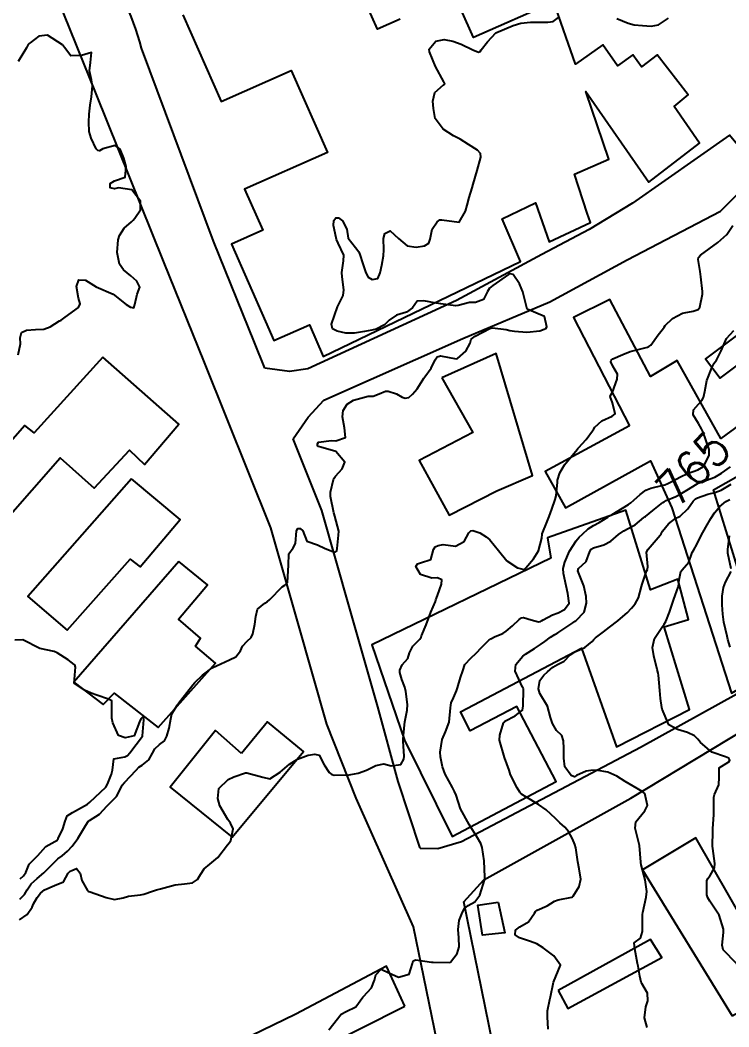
# Model space of a CAD drawing. Header units: metres. Extents: x 307586 to 320046, y 7427249 to 7434250.
# Drawn here: x 318846.3 to 318928.5, y 7429961.9 to 7430078.7 of the extents above; entities that cross this region are included whole.
import ezdxf
from ezdxf.enums import TextEntityAlignment as Align

# ---------------------------------------------------------------- set-up
doc = ezdxf.new("R2010")
doc.units = ezdxf.units.M
doc.header["$MEASUREMENT"] = 0
for name, color, linetype in [('Cotas', 45, 'Continuous'), ('Curvas de Nivel 1m', 11, 'Continuous'), ('Curvas de Nivel 5m', 15, 'Continuous'), ('Edificações', 30, 'Continuous'), ('Vias Primárias', 230, 'Continuous'), ('Vias Secundárias', 230, 'Continuous')]:
    doc.layers.add(name, color=color, linetype=linetype)
doc.styles.add('Style-STANDARD', font='STANDARD.shx')

msp = doc.modelspace()

# ---------------------------------------------------------------- linework, layer by layer
at = {"layer": 'Curvas de Nivel 1m', "flags": 128}
for points, elevation in [([(318846.26, 7429976.75), (318846.8, 7429977.3), (318847.11, 7429977.83), (318847.58, 7429978.52), (318848.29, 7429979.13), (318849.05, 7429979.81), (318850.31, 7429981.08), (318850.69, 7429981.4), (318851.19, 7429981.78), (318851.78, 7429982.31), (318852.33, 7429982.9), (318852.99, 7429983.76), (318853.94, 7429985.33), (318854.21, 7429985.74), (318854.36, 7429985.86), (318855.52, 7429986.58), (318856.39, 7429987.55), (318856.46, 7429987.65), (318856.55, 7429987.72), (318857.48, 7429988.63), (318858.02, 7429989.7), (318858.15, 7429989.97), (318858.42, 7429990.28), (318859.75, 7429991.68), (318860.08, 7429992.03), (318860.44, 7429992.29), (318861.22, 7429992.89), (318861.65, 7429993.66), (318861.93, 7429994.19), (318862.47, 7429994.66), (318863.03, 7429995.09), (318863.31, 7429995.64), (318863.57, 7429996.56), (318863.77, 7429997.64), (318863.91, 7429998.24), (318864.53, 7429999.29), (318864.79, 7429999.63), (318865.64, 7430000.71), (318866.33, 7430001.6), (318866.57, 7430001.87), (318867.45, 7430002.71), (318868.58, 7430003.58), (318870.59, 7430004.48), (318871.31, 7430004.83), (318871.86, 7430005.54), (318872.08, 7430006.07), (318872.62, 7430006.64), (318873.07, 7430007.08), (318873.27, 7430007.52), (318873.52, 7430008.64), (318873.62, 7430009.52), (318873.82, 7430010.37), (318874.68, 7430011.07), (318874.95, 7430011.23), (318875.24, 7430011.5), (318876.7, 7430012.95), (318877.01, 7430013.16), (318877.31, 7430013.47), (318877.39, 7430014.8), (318877.4, 7430015.47), (318877.45, 7430016.77), (318877.95, 7430017.47), (318878.24, 7430017.98), (318878.34, 7430019.46), (318878.51, 7430019.73), (318878.78, 7430019.73), (318879.09, 7430019.46), (318879.55, 7430018.24), (318880.76, 7430017.83), (318881.66, 7430017.42), (318882.75, 7430016.96), (318883.03, 7430017.13), (318883.07, 7430017.41), (318883.22, 7430018.96), (318883.25, 7430019.41), (318882.8, 7430021.17), (318882.72, 7430021.41), (318882.69, 7430021.53), (318882.29, 7430023.42), (318882.29, 7430023.95), (318882.65, 7430025.41), (318882.7, 7430025.56), (318882.85, 7430025.8), (318883.62, 7430026.65), (318883.93, 7430027.4), (318882.89, 7430028.64), (318881.17, 7430029.15), (318880.89, 7430029.23), (318880.78, 7430029.32), (318880.77, 7430029.43), (318880.79, 7430029.54), (318880.9, 7430029.75), (318882.4, 7430029.92), (318882.9, 7430029.89), (318884.01, 7430030.29), (318883.89, 7430031.4), (318883.68, 7430032.66), (318883.74, 7430033.4), (318884.2, 7430034.15), (318884.95, 7430034.59), (318886.66, 7430035.07), (318886.96, 7430035.08), (318887.24, 7430035.07), (318887.91, 7430035.35), (318888.65, 7430035.66), (318888.97, 7430035.66), (318889.92, 7430035.33), (318890.6, 7430034.96), (318890.96, 7430034.84), (318891.36, 7430034.91), (318891.81, 7430035.3), (318892.34, 7430035.93), (318892.99, 7430036.96), (318893.11, 7430037.17), (318893.21, 7430037.29), (318893.97, 7430038.31), (318894.41, 7430039.28), (318894.65, 7430039.64), (318895.02, 7430039.75), (318896.87, 7430039.39), (318897.02, 7430039.43), (318897.98, 7430040.28), (318898.48, 7430041.23), (318898.61, 7430041.66), (318899.05, 7430042.03), (318900.76, 7430042.9), (318901.06, 7430042.98), (318902.67, 7430042.78), (318903.06, 7430042.7), (318903.63, 7430042.59), (318905.06, 7430042.49), (318906.56, 7430042.63), (318907.06, 7430042.82), (318907.25, 7430042.93), (318907.37, 7430043.12), (318907.08, 7430044.3), (318905.09, 7430045.15), (318904.58, 7430047.16), (318904.18, 7430048.1), (318903.47, 7430049.17), (318903.13, 7430049.27), (318902.91, 7430049.17), (318901.12, 7430047.91), (318900.72, 7430047.6), (318900.5, 7430047.21), (318900.03, 7430046.28), (318899.09, 7430045.94), (318898.39, 7430045.93), (318897.09, 7430045.58), (318896.79, 7430045.54), (318895.09, 7430045.76), (318894.53, 7430045.84), (318893.1, 7430046.11), (318892.33, 7430046.07), (318891.78, 7430045.31), (318891.08, 7430044.79), (318889.95, 7430044.45), (318889.07, 7430043.89), (318888.81, 7430043.6), (318888.53, 7430043.35), (318887.57, 7430042.84), (318887.06, 7430042.71), (318886.23, 7430042.55), (318885.05, 7430042.37), (318884.07, 7430042.38), (318883.05, 7430042.6), (318882.53, 7430042.89), (318882.4, 7430043.42), (318883.08, 7430045.41), (318883.77, 7430046.74), (318883.82, 7430047.4), (318883.63, 7430048.9), (318883.61, 7430049.41), (318883.8, 7430050.75), (318883.84, 7430051.4), (318883.18, 7430052.81), (318882.99, 7430053.22), (318882.95, 7430053.41), (318882.65, 7430054.87), (318882.69, 7430055.42), (318882.9, 7430055.73), (318883.21, 7430055.76), (318883.69, 7430055.41), (318884.18, 7430054.42), (318884.32, 7430053.4), (318885.17, 7430052.31), (318885.57, 7430051.79), (318885.73, 7430051.38), (318886.01, 7430050.52), (318886.4, 7430049.37), (318886.64, 7430048.88), (318887.13, 7430048.58), (318887.77, 7430048.71), (318888.05, 7430049.35), (318888.23, 7430050.27), (318888.44, 7430051.35), (318888.48, 7430052.04), (318888.44, 7430053.35), (318888.59, 7430053.94), (318889.19, 7430054.25), (318890.18, 7430053.33), (318891.17, 7430052.51), (318892.23, 7430052.36), (318893.18, 7430052.51), (318893.67, 7430052.8), (318893.83, 7430053.28), (318894.06, 7430054.42), (318894.65, 7430055.28), (318894.98, 7430055.5), (318895.21, 7430055.52), (318897.2, 7430055.24), (318897.95, 7430056.5), (318898.14, 7430057.23), (318898.36, 7430058.11), (318898.71, 7430059.23), (318898.83, 7430059.65), (318899.28, 7430061.22), (318899.73, 7430062.79), (318899.68, 7430063.22), (318899.31, 7430063.6), (318898.28, 7430064.26), (318897.32, 7430064.87), (318897.08, 7430065), (318896.56, 7430065.25), (318895.33, 7430066.04), (318894.41, 7430067.28), (318894.22, 7430068.43), (318894.16, 7430069.28), (318894.39, 7430070.28), (318895.4, 7430071.17), (318895.47, 7430071.2), (318895.56, 7430071.27), (318895.52, 7430071.38), (318895.41, 7430071.53), (318894.47, 7430073.28), (318893.75, 7430074.98), (318893.71, 7430075.29), (318894.5, 7430076.23), (318895.46, 7430076.42), (318896.48, 7430076.23), (318897.45, 7430075.89), (318898.78, 7430075.23), (318899.44, 7430074.95), (318899.64, 7430075.02), (318899.77, 7430075.22), (318900.49, 7430076.17), (318901.47, 7430077.2), (318903.48, 7430078.04), (318904.35, 7430078.3), (318905.49, 7430078.42), (318906.81, 7430078.45), (318907.49, 7430078.43), (318908.1, 7430078.51), (318908.89, 7430079.11)], 762), ([(318915.49, 7430078.86), (318916.78, 7430078.31), (318917.48, 7430078.14), (318918.44, 7430078.03), (318919.48, 7430077.97), (318920.32, 7430078.13), (318921.49, 7430078.89)], 762), ([(318846.07, 7430039.85), (318846.33, 7430041.15), (318846.32, 7430041.85), (318846.45, 7430042.44), (318847.05, 7430042.73), (318848.09, 7430042.79), (318849.05, 7430042.84), (318849.77, 7430043.09), (318850.86, 7430043.8), (318851, 7430043.86), (318851.06, 7430043.89), (318851.51, 7430044.24), (318853.08, 7430045.35), (318853.25, 7430045.77), (318853.09, 7430046.42), (318852.82, 7430047.77), (318853.12, 7430048.56), (318853.89, 7430048.53), (318855.11, 7430047.75), (318857.1, 7430046.88), (318858.59, 7430045.7), (318859.08, 7430045.37), (318859.48, 7430045.3), (318859.59, 7430045.69), (318859.89, 7430046.9), (318860.19, 7430047.69), (318859.83, 7430048.41), (318859.13, 7430049.02), (318858.3, 7430049.71), (318857.81, 7430050.38), (318857.54, 7430051.72), (318857.68, 7430053.21), (318857.84, 7430053.71), (318858.37, 7430054.53), (318859.2, 7430055.3), (318859.42, 7430055.48), (318859.62, 7430055.7), (318860.24, 7430056.67), (318860.27, 7430057.69), (318859.25, 7430058.99), (318857.72, 7430059.24), (318857.25, 7430059.12), (318856.75, 7430059.23), (318856.73, 7430059.73), (318857.26, 7430060.02), (318858.49, 7430060.47), (318858.61, 7430061.71), (318858.34, 7430062.65), (318857.9, 7430063.71), (318857.31, 7430064.12), (318855.89, 7430063.74), (318855.51, 7430063.53), (318855.3, 7430063.56), (318855.13, 7430063.75), (318854.53, 7430064.97), (318854.31, 7430065.76), (318854.28, 7430066.82), (318854.31, 7430067.76), (318854.41, 7430068.81), (318854.57, 7430069.76), (318854.68, 7430071.05), (318854.59, 7430071.76), (318854.36, 7430072.81), (318854.46, 7430073.76), (318854.58, 7430074.9), (318853.43, 7430074.55), (318852.17, 7430074.52), (318851.44, 7430075.49), (318851.23, 7430075.8), (318849.46, 7430076.92), (318848.47, 7430076.82), (318847.45, 7430076.02), (318847.34, 7430075.95), (318847.23, 7430075.84), (318847.03, 7430075.44), (318846.09, 7430073.86)], 761), ([(318846.23, 7429974.35), (318847.11, 7429974.95), (318847.68, 7429975.83), (318847.86, 7429976.21), (318848.26, 7429976.93), (318848.65, 7429977.43), (318849.14, 7429977.81), (318850.28, 7429978.34), (318851.33, 7429978.74), (318851.88, 7429979.77), (318852.1, 7429979.97), (318852.3, 7429980.08), (318852.83, 7429980.29), (318853.28, 7429979.76), (318853.45, 7429978.92), (318854.12, 7429977.74), (318854.2, 7429977.67), (318854.27, 7429977.63), (318854.43, 7429977.58), (318856.26, 7429976.93), (318857.25, 7429976.72), (318858.26, 7429976.9), (318858.86, 7429977.1), (318860.27, 7429977.25), (318860.63, 7429977.31), (318861.64, 7429977.66), (318862.12, 7429977.81), (318862.27, 7429977.85), (318862.57, 7429977.94), (318864.28, 7429978.42), (318865.37, 7429978.52), (318866.28, 7429978.65), (318866.86, 7429979.02), (318867.22, 7429979.59), (318867.63, 7429980.26), (318868.31, 7429980.79), (318869.21, 7429981.57), (318870.34, 7429983.06), (318870.56, 7429983.33), (318870.74, 7429983.55), (318871.02, 7429984.88), (318870.68, 7429985.55), (318870.37, 7429985.98), (318869.47, 7429987.56), (318869.23, 7429988.4), (318869.34, 7429989.57), (318870.43, 7429990.61), (318871.07, 7429990.91), (318872.44, 7429991.4), (318872.57, 7429991.4), (318874.43, 7429990.87), (318875.25, 7429990.68), (318876.44, 7429991.48), (318877.53, 7429992.39), (318878.46, 7429992.96), (318879.68, 7429993.44), (318880.46, 7429993.56), (318880.97, 7429993.42), (318881.57, 7429992.3), (318882.12, 7429991.41), (318882.44, 7429991.21), (318882.73, 7429991.12), (318884.44, 7429991.15), (318884.64, 7429991.19), (318885.48, 7429991.37), (318886.45, 7429991.71), (318887.56, 7429992.24), (318888.45, 7429992.42), (318889.33, 7429992.2), (318890.45, 7429992.34), (318890.8, 7429992.97), (318890.83, 7429993.31), (318890.71, 7429995.07), (318890.71, 7429995.31), (318890.86, 7429996.95), (318890.92, 7429997.31), (318891.17, 7429998.66), (318891.2, 7429999.3), (318891.02, 7430000.84), (318890.9, 7430001.31), (318890.57, 7430002.21), (318890.31, 7430003.04), (318890.33, 7430003.31), (318890.59, 7430003.93), (318891.26, 7430004.64), (318891.46, 7430005.3), (318891.82, 7430006.09), (318892.63, 7430006.88), (318892.78, 7430007.14), (318892.84, 7430007.29), (318893.37, 7430008.56), (318893.65, 7430009.28), (318893.93, 7430010.01), (318894.44, 7430011.27), (318894.5, 7430011.45), (318894.69, 7430011.96), (318895.16, 7430013.26), (318895.21, 7430013.76), (318894.71, 7430013.99), (318894.03, 7430013.95), (318892.71, 7430014.4), (318892.17, 7430015.3), (318892.39, 7430015.63), (318892.73, 7430015.73), (318893.9, 7430016.11), (318894.22, 7430017.28), (318894.43, 7430017.6), (318894.76, 7430017.76), (318895.35, 7430017.86), (318896.76, 7430017.69), (318897.77, 7430018.22), (318898.33, 7430019.22), (318898.54, 7430019.45), (318898.78, 7430019.48), (318899.6, 7430019.21), (318900.34, 7430018.77), (318900.77, 7430018.42), (318901.75, 7430017.18), (318902.74, 7430015.98), (318903.98, 7430015.16), (318904.72, 7430014.98), (318904.94, 7430015.15), (318905.83, 7430016.22), (318906.41, 7430017.13), (318906.77, 7430018.59), (318906.82, 7430019.07), (318906.84, 7430019.12), (318907.39, 7430020.52), (318907.63, 7430021.11), (318907.95, 7430021.97), (318908.33, 7430023.1), (318908.43, 7430023.5), (318908.6, 7430025.1), (318908.62, 7430025.34), (318908.86, 7430026.17), (318909.4, 7430027.09), (318910.89, 7430028.89), (318910.97, 7430028.99), (318911.04, 7430029.07), (318911.93, 7430030.03), (318912.67, 7430031.05), (318912.76, 7430031.22), (318912.93, 7430031.47), (318913.76, 7430032.21), (318914.94, 7430032.73), (318915.28, 7430033.02), (318914.96, 7430034.28), (318914.7, 7430035.03), (318914.79, 7430035.22), (318914.98, 7430035.54), (318915.52, 7430037.02), (318915.57, 7430037.6), (318915.01, 7430038.55), (318914.78, 7430039.03), (318914.81, 7430039.24), (318915.02, 7430039.39), (318916.16, 7430039.88), (318917.03, 7430040.24), (318917.64, 7430040.39), (318919.04, 7430040.73), (318919.21, 7430040.81), (318919.41, 7430040.97), (318920.29, 7430042.19), (318920.88, 7430042.95), (318920.95, 7430043.07), (318921.07, 7430043.27), (318921.95, 7430044.08), (318923.09, 7430044.68), (318923.28, 7430044.73), (318924.32, 7430044.92), (318924.9, 7430045.11), (318925.1, 7430045.37), (318925.43, 7430046.91), (318925.42, 7430047.21), (318925.23, 7430048.91), (318925.14, 7430049.53), (318924.91, 7430050.91), (318924.94, 7430051.14), (318925.17, 7430051.41), (318927.18, 7430052.88), (318928.25, 7430053.82), (318928.94, 7430054.86)], 763), ([(318882.08, 7429961.58), (318883.52, 7429963.39), (318884.11, 7429963.7), (318885.22, 7429964.26), (318886.05, 7429965.36), (318886.08, 7429965.41), (318886.12, 7429965.46), (318887.02, 7429966.47), (318887.39, 7429967.35), (318887.53, 7429967.97), (318888.17, 7429968.63), (318889.04, 7429968.21), (318890.16, 7429967.68), (318891.42, 7429968.04), (318891.8, 7429969.29), (318891.88, 7429969.6), (318892.18, 7429969.72), (318893.99, 7429969.45), (318894.18, 7429969.43), (318896.03, 7429969.39), (318896.18, 7429969.45), (318896.99, 7429970.43), (318897.21, 7429971.23), (318897.18, 7429972.26), (318897.08, 7429973.23), (318897.21, 7429974.26), (318897.58, 7429975.23), (318897.82, 7429975.66), (318898.25, 7429976), (318899.03, 7429976.44), (318899.6, 7429977.2), (318900.17, 7429979.07), (318900.19, 7429979.19), (318900.19, 7429979.29), (318900.09, 7429981.19), (318899.87, 7429982.73), (318899.7, 7429983.2), (318899.2, 7429984.06), (318898.48, 7429985.22), (318898.37, 7429985.4), (318897.36, 7429987.23), (318896.84, 7429988.81), (318896.68, 7429989.24), (318896.42, 7429989.7), (318895.59, 7429991.25), (318895.27, 7429992.07), (318895.02, 7429993.26), (318894.99, 7429993.79), (318895.24, 7429995.26), (318895.62, 7429996.13), (318896.04, 7429997.25), (318896.21, 7429998.92), (318896.23, 7429999.24), (318896.29, 7429999.49), (318896.55, 7430000.08), (318896.91, 7430000.88), (318897.02, 7430001.24), (318897.37, 7430002.44), (318897.61, 7430003.23), (318897.87, 7430003.95), (318898.6, 7430004.73), (318899.14, 7430005.21), (318899.84, 7430005.97), (318900.63, 7430006.76), (318900.87, 7430006.94), (318901.38, 7430007.18), (318902.25, 7430007.56), (318902.64, 7430007.81), (318903.37, 7430008.44), (318904.15, 7430009.16), (318904.44, 7430009.37), (318904.66, 7430009.4), (318905.54, 7430009.14), (318906.41, 7430008.88), (318906.65, 7430008.95), (318906.76, 7430009.01), (318906.95, 7430009.12), (318908.04, 7430009.73), (318908.67, 7430009.94), (318909.42, 7430010.34), (318909.94, 7430011.08), (318909.81, 7430012.2), (318909.61, 7430013.09), (318909.3, 7430014.52), (318909.27, 7430015.09), (318909.45, 7430015.8), (318910, 7430017.08), (318910.76, 7430018.28), (318911.13, 7430018.7), (318911.49, 7430019.06), (318912.16, 7430019.68), (318912.79, 7430020.07), (318913.44, 7430020.4), (318914.43, 7430021.03), (318914.65, 7430021.19), (318914.81, 7430021.28), (318915.44, 7430021.65), (318916.82, 7430022.51), (318917.11, 7430022.71), (318917.45, 7430022.99), (318918.17, 7430023.65), (318918.84, 7430024.15), (318919.41, 7430024.41), (318920.85, 7430024.73), (318921.03, 7430024.77), (318921.41, 7430024.94), (318922.35, 7430025.44), (318922.86, 7430025.71), (318923.69, 7430026.1), (318924.87, 7430026.51), (318925.51, 7430026.9), (318926.19, 7430028.2), (318926.19, 7430028.89), (318925.79, 7430030.02), (318925.48, 7430030.9), (318925.31, 7430031.28), (318924.93, 7430031.89), (318924.34, 7430032.92), (318924.38, 7430033.49), (318924.96, 7430034.14), (318925.32, 7430034.55), (318925.53, 7430034.9), (318925.67, 7430035.59), (318925.9, 7430036.9), (318926.48, 7430038.36), (318926.75, 7430038.88), (318926.87, 7430039.03), (318927.02, 7430039.26), (318927.58, 7430040.33), (318927.8, 7430040.87), (318928.18, 7430041.74), (318929.06, 7430042.69)], 764), ([(318918.98, 7429961.86), (318918.68, 7429962.97), (318918.83, 7429964.26), (318919.07, 7429964.97), (318919.04, 7429965.86), (318918.39, 7429966.98), (318918.3, 7429967.12), (318918.16, 7429967.8), (318917.94, 7429968.98), (318917.88, 7429969.28), (318917.56, 7429970.99), (318917.5, 7429971.69), (318918.22, 7429972.23), (318918.47, 7429972.98), (318918.45, 7429974.78), (318918.45, 7429974.98), (318918.49, 7429975.21), (318918.89, 7429976.97), (318918.95, 7429977.64), (318918.76, 7429978.97), (318918.32, 7429980.74), (318918.27, 7429980.98), (318918.26, 7429981.05), (318918.1, 7429982.98), (318918.05, 7429983.28), (318917.62, 7429984.99), (318917.67, 7429985.69), (318918.39, 7429986.56), (318918.74, 7429986.97), (318919.04, 7429987.61), (318918.72, 7429988.98), (318918.42, 7429989.23), (318917.83, 7429989.58), (318916.43, 7429990.39), (318915.48, 7429991.01), (318914.45, 7429991.48), (318913.1, 7429991.69), (318912.45, 7429991.67), (318911.91, 7429991.59), (318910.81, 7429991.07), (318910.57, 7429990.94), (318910.44, 7429990.95), (318910.2, 7429991.07), (318909.46, 7429992.09), (318909.34, 7429993.09), (318909.34, 7429994.23), (318909.31, 7429995.09), (318909.11, 7429995.7), (318908.5, 7429996.31), (318908.01, 7429997.1), (318907.81, 7429997.82), (318907.46, 7429999.11), (318906.55, 7430000.58), (318906.39, 7430001.12), (318906.57, 7430002.11), (318907, 7430002.7), (318907.46, 7430003.11), (318908.06, 7430003.63), (318908.6, 7430003.97), (318909.36, 7430004.33), (318910.09, 7430005.08), (318910.62, 7430005.41), (318911.77, 7430005.91), (318912.63, 7430006.62), (318912.82, 7430006.86), (318913.01, 7430007.05), (318913.92, 7430007.75), (318914.65, 7430008.28), (318915.59, 7430009.02), (318916.16, 7430009.5), (318916.67, 7430009.95), (318917.19, 7430010.48), (318917.61, 7430010.99), (318918.01, 7430011.67), (318918.36, 7430012.98), (318918.41, 7430013.28), (318918.72, 7430014.21), (318918.94, 7430014.77), (318919.02, 7430014.98), (318919.07, 7430015.31), (318918.92, 7430016.98), (318919.1, 7430017.32), (318920.52, 7430018.95), (318920.62, 7430019.11), (318920.78, 7430019.41), (318921.46, 7430020.28), (318922.31, 7430020.93), (318922.65, 7430021.09), (318922.81, 7430021.17), (318923.72, 7430022.01), (318924.35, 7430022.91), (318924.59, 7430023.15), (318924.83, 7430023.28), (318926.03, 7430023.69), (318926.84, 7430023.9), (318927.56, 7430024.16), (318928.74, 7430024.86)], 766), ([(318929.73, 7429968.84), (318928.2, 7429970.49), (318927.81, 7429970.86), (318927.69, 7429971.39), (318927.84, 7429972.86), (318927.83, 7429973.26), (318927.35, 7429974.87), (318926.27, 7429976.52), (318926.05, 7429976.88), (318925.93, 7429977.23), (318925.93, 7429978.88), (318926.03, 7429979.15), (318926.3, 7429979.5), (318926.8, 7429980.39), (318926.83, 7429980.87), (318926.6, 7429982.61), (318926.59, 7429982.88), (318926.6, 7429984.64), (318926.62, 7429984.88), (318926.72, 7429986.55), (318926.72, 7429986.88), (318926.71, 7429988.58), (318926.79, 7429988.88), (318927.3, 7429990), (318927.33, 7429990.87), (318927.34, 7429991.98), (318928.46, 7429992.67), (318928.59, 7429992.86), (318928.47, 7429993.1), (318928.07, 7429993.26), (318926.48, 7429993.78), (318925.18, 7429994.9), (318924.88, 7429995.28), (318924.5, 7429995.67), (318923.66, 7429996.07), (318922.51, 7429996.41), (318921.5, 7429996.94), (318920.72, 7429998.76), (318920.69, 7429998.95), (318920.55, 7430000), (318920.47, 7430000.95), (318920.32, 7430002.7), (318920.28, 7430002.95), (318920.17, 7430003.37), (318919.76, 7430004.96), (318919.6, 7430005.94), (318919.85, 7430006.96), (318920.64, 7430008.13), (318920.98, 7430008.61), (318921.15, 7430008.95), (318921.59, 7430010.02), (318921.91, 7430010.94), (318922.09, 7430011.53), (318922.61, 7430012.93), (318922.62, 7430013.01), (318922.72, 7430013.76), (318922.92, 7430014.74), (318923.06, 7430014.93), (318923.83, 7430015.83), (318924.2, 7430016.92), (318924.41, 7430017.26), (318924.76, 7430017.87), (318925.25, 7430018.9), (318925.79, 7430019.89), (318926.37, 7430020.89), (318926.81, 7430021.53), (318927.42, 7430022.27), (318928.13, 7430022.87), (318928.59, 7430023.1)], 767), ([(318928.73, 7430015.04), (318928.34, 7430016.86), (318928.34, 7430017.28), (318928.53, 7430018.86)], 768), ([(318928.62, 7430005.98), (318928.35, 7430006.86), (318928.26, 7430007.24), (318927.9, 7430008.87), (318927.76, 7430009.78), (318927.7, 7430010.87), (318927.7, 7430011.87), (318927.83, 7430012.87), (318928.07, 7430013.51), (318928.73, 7430014.74)], 768), ([(318846.29, 7429979.11), (318846.68, 7429979.44), (318846.95, 7429979.83), (318847.34, 7429980.79), (318848.31, 7429981.76), (318848.36, 7429981.82), (318849.28, 7429982.85), (318850.34, 7429983.42), (318850.57, 7429983.56), (318850.73, 7429983.79), (318851.24, 7429984.9), (318851.51, 7429985.78), (318851.74, 7429986.41), (318852.38, 7429986.79), (318854.11, 7429987.74), (318854.4, 7429987.97), (318856.23, 7429989.72), (318856.42, 7429990.07), (318856.89, 7429991.25), (318857.01, 7429991.71), (318857.17, 7429993), (318858.46, 7429993.25), (318858.75, 7429993.4), (318859.02, 7429993.69), (318860.48, 7429995.63), (318860.5, 7429995.65), (318860.5, 7429995.67), (318860.65, 7429997.53), (318860.66, 7429997.67), (318860.52, 7429997.89), (318860.28, 7429997.67), (318860.14, 7429997.31), (318859.52, 7429995.68), (318858.48, 7429995.46), (318857.71, 7429995.71), (318857.05, 7429997.17), (318856.94, 7429997.72), (318856.93, 7429999.32), (318856.92, 7429999.72), (318856.54, 7429999.93), (318855.2, 7430000.4), (318854.54, 7430000.62), (318853.75, 7430000.97), (318852.55, 7430001.77), (318852.71, 7430003.64), (318852.7, 7430003.77), (318852.68, 7430003.86), (318852.58, 7430003.96), (318851.89, 7430004.48), (318850.6, 7430005.3), (318850.26, 7430005.45), (318848.6, 7430005.82), (318846.62, 7430006.81), (318845.69, 7430006.78)], 761)]:
    msp.add_lwpolyline(points, dxfattribs=dict(at, elevation=elevation))
at = {"layer": 'Curvas de Nivel 5m', "elevation": 765, "flags": 128}
msp.add_lwpolyline([(318907.52, 7429961.68), (318907.43, 7429963.11), (318907.44, 7429963.78), (318907.73, 7429965.1), (318907.81, 7429965.42), (318908.15, 7429967.1), (318908.96, 7429969.09), (318908.19, 7429970.16), (318906.94, 7429971.11), (318906.21, 7429971.56), (318905.49, 7429971.85), (318904.21, 7429972.26), (318903.69, 7429972.62), (318903.75, 7429973.15), (318904.23, 7429973.53), (318905.24, 7429974.12), (318905.95, 7429975.12), (318906.06, 7429975.31), (318906.25, 7429975.45), (318907.4, 7429975.97), (318908.26, 7429976.49), (318908.69, 7429976.67), (318910.27, 7429976.99), (318910.33, 7429977.01), (318910.4, 7429977.07), (318911.12, 7429978.22), (318911.3, 7429979.06), (318911.13, 7429980.24), (318910.97, 7429981.06), (318910.72, 7429982.68), (318910.63, 7429983.07), (318910.35, 7429983.72), (318909.88, 7429984.59), (318909.46, 7429985.08), (318908.88, 7429985.6), (318908.38, 7429986.1), (318907.28, 7429987.11), (318906.4, 7429987.71), (318904.95, 7429988.59), (318904.41, 7429988.91), (318904.3, 7429989.03), (318904.23, 7429989.14), (318903.91, 7429989.66), (318903.16, 7429991.16), (318902.98, 7429991.69), (318902.46, 7429993.17), (318901.87, 7429995.18), (318901.92, 7429995.75), (318902.35, 7429997.17), (318902.41, 7429997.28), (318902.51, 7429997.37), (318903.69, 7429997.99), (318904.53, 7429998.64), (318904.64, 7429999.15), (318904.66, 7430001.05), (318904.65, 7430001.15), (318904.63, 7430001.21), (318904.56, 7430001.33), (318903.69, 7430003.16), (318903.79, 7430003.96), (318904.6, 7430004.9), (318904.91, 7430005.15), (318905.93, 7430005.81), (318906.62, 7430006.26), (318907.12, 7430006.63), (318907.79, 7430007.11), (318908.31, 7430007.42), (318908.64, 7430007.62), (318910.37, 7430008.79), (318910.65, 7430008.98), (318910.71, 7430009.02), (318910.78, 7430009.07), (318911.71, 7430010.02), (318911.97, 7430011.06), (318911.91, 7430011.84), (318911.66, 7430013.06), (318910.96, 7430014.83), (318911.02, 7430015.07), (318911.92, 7430015.88), (318912.35, 7430017.05), (318912.49, 7430017.31), (318912.76, 7430017.47), (318913.98, 7430017.82), (318914.77, 7430018.26), (318915.66, 7430019.02), (318916.31, 7430019.47), (318916.78, 7430019.72), (318917.62, 7430020.16), (318918.62, 7430020.98), (318918.72, 7430021.06), (318918.8, 7430021.13), (318919.65, 7430021.81), (318920.82, 7430022.74), (318920.95, 7430022.82), (318921.2, 7430022.95), (318922.32, 7430023.44), (318922.83, 7430023.69), (318923.61, 7430024.16), (318924.79, 7430024.91), (318924.83, 7430024.93), (318924.85, 7430024.95), (318924.91, 7430024.97), (318926.86, 7430025.69), (318927.6, 7430026.13), (318928.65, 7430026.86)], dxfattribs=at)
at = {"layer": 'Edificações'}
for points in [[(318890.38, 7430078.78), (318887.75, 7430077.61), (318885.78, 7430082.06)], [(318865.15, 7430079.3), (318869.61, 7430069.23), (318877.74, 7430072.83), (318881.94, 7430063.33), (318872.33, 7430059.07), (318874.43, 7430054.31), (318870.79, 7430052.7), (318874.75, 7430043.74), (318875.73, 7430041.53), (318879.86, 7430043.35), (318881.43, 7430039.66), (318904.32, 7430050.7), (318902.19, 7430055.62), (318906.04, 7430057.48), (318907.64, 7430052.96), (318912.43, 7430055.22), (318912.03, 7430056.28), (318910.57, 7430060.8), (318914.56, 7430062.53), (318911.9, 7430070.38), (318919.21, 7430059.88), (318925.06, 7430064.4), (318922.14, 7430068.65), (318923.74, 7430069.99), (318920.15, 7430074.64), (318918.34, 7430073.25), (318917.35, 7430074.64), (318915.57, 7430073.39), (318913.87, 7430075.81), (318910.68, 7430073.56), (318908.18, 7430080.76), (318898.87, 7430076.64), (318897.43, 7430079.88)], [(318928.85, 7429963.23), (318934.65, 7429966.39), (318924.64, 7429983.84), (318918.46, 7429980.15), (318928.85, 7429963.23)], [(318901.74, 7429976.4), (318902.5, 7429972.82), (318899.92, 7429972.58), (318899.35, 7429976.03), (318901.74, 7429976.4)], [(318908.67, 7429966.15), (318909.8, 7429964.07), (318920.71, 7429969.98), (318919.4, 7429972.06), (318908.67, 7429966.15)], [(318890.9, 7429964.33), (318888.79, 7429968.97), (318878.25, 7429963.42), (318866.72, 7429957.8), (318857.87, 7429952.54), (318859.84, 7429948.68), (318890.9, 7429964.33)]]:
    msp.add_lwpolyline(points, dxfattribs=at)
for points in [[(318916.94, 7430031.62), (318907.19, 7430026.32), (318909.53, 7430022.12), (318919.4, 7430027.55), (318921.87, 7430022.12), (318928.79, 7430000.64), (318933.19, 7430003.17), (318926.69, 7430024.21), (318937.84, 7430030.53), (318933.75, 7430037.35), (318929.91, 7430034.75), (318931.27, 7430032.89), (318927.55, 7430030.17), (318922.47, 7430039.21), (318919.37, 7430037.35), (318914.66, 7430046.28), (318910.45, 7430044.17)], [(318930.07, 7430042.65), (318925.78, 7430039.39), (318927.45, 7430037.16), (318931.67, 7430040.34)], [(318855.88, 7430039.6), (318847.93, 7430030.8), (318846.86, 7430031.66), (318836.97, 7430020.4), (318841.05, 7430016.68), (318850.94, 7430027.92), (318854.87, 7430024.41), (318859, 7430028.8), (318860.73, 7430027.15), (318864.69, 7430031.82)], [(318895.19, 7430037.21), (318898.8, 7430030.86), (318892.57, 7430027.62), (318896.05, 7430021.27), (318901.58, 7430024.08), (318905.71, 7430025.88), (318901.5, 7430040)], [(318859.21, 7430025.48), (318847.21, 7430011.82), (318851.76, 7430007.92), (318859.06, 7430016.15), (318860.22, 7430015.28), (318864.85, 7430020.78)], [(318907.82, 7430016.3), (318887.06, 7430006.22), (318890.87, 7429995.16), (318896.39, 7429983.99), (318908.43, 7429990.37), (318903.88, 7429999.09), (318898.48, 7429996.27), (318897.37, 7429998.47), (318911.37, 7430005.84), (318915.43, 7429994.42), (318923.91, 7429998.74), (318920.97, 7430008.32), (318923.79, 7430009.17), (318922.56, 7430013.84), (318919.37, 7430012.61), (318916.54, 7430021.84), (318907.46, 7430018.65)], [(318864.69, 7430015.89), (318852.54, 7430001.89), (318855.92, 7429999.33), (318857.2, 7430000.61), (318862.32, 7429996.66), (318868.95, 7430004.1), (318866.63, 7430006.08), (318867.21, 7430007.01), (318864.65, 7430009.22), (318868.02, 7430013.18)], [(318871.98, 7429993.64), (318868.97, 7429996.28), (318863.68, 7429989.74), (318870.88, 7429983.94), (318879.17, 7429993.85), (318874.99, 7429997.3)]]:
    msp.add_lwpolyline(points, close=True, dxfattribs=at)
at = {"layer": 'Vias Primárias'}
msp.add_lwpolyline([(318874.66, 7430038.32), (318873.47, 7430041.3), (318868.72, 7430053.05), (318860.38, 7430075.42, 0.091458), (318855.09, 7430086.53)], format="xyb", dxfattribs=at)
msp.add_lwpolyline([(318874.66, 7430038.32), (318873.47, 7430041.3), (318868.72, 7430053.05), (318860.38, 7430075.42, 0.091458), (318855.09, 7430086.53)], format="xyb", dxfattribs=at)
for points in [[(318937.2, 7429889.39), (318925.1, 7429895.48), (318914.71, 7429907.32), (318908.43, 7429916.26), (318902.48, 7429928.16), (318897.73, 7429945.37), (318894.94, 7429958.86), (318891.9, 7429973.55), (318885.25, 7429988.45), (318881.87, 7429997.02), (318878.53, 7430008.69), (318875.36, 7430019.78), (318867.68, 7430038.97), (318862.93, 7430050.71), (318855.1, 7430070.11), (318850.64, 7430081.24)], [(318937.2, 7429889.39), (318925.1, 7429895.48), (318914.71, 7429907.32), (318908.43, 7429916.26), (318902.48, 7429928.16), (318897.73, 7429945.37), (318894.94, 7429958.86), (318891.9, 7429973.55), (318885.25, 7429988.45), (318881.87, 7429997.02), (318878.53, 7430008.69), (318875.36, 7430019.78), (318867.68, 7430038.97), (318862.93, 7430050.71), (318855.1, 7430070.11), (318850.64, 7430081.24)], [(318892.69, 7429982.67), (318890.14, 7429990.38), (318887.79, 7429999.03), (318884.53, 7430010.41), (318881.27, 7430021.8), (318877.95, 7430030.1)], [(318892.69, 7429982.67), (318890.14, 7429990.38), (318887.79, 7429999.03), (318884.53, 7430010.41), (318881.27, 7430021.8), (318877.95, 7430030.1)], [(318929.57, 7429901.24), (318920.98, 7429910.17), (318914.76, 7429919.47), (318909.34, 7429930.63), (318904.61, 7429947.18), (318901.05, 7429960.12), (318897.76, 7429976.44)], [(318929.57, 7429901.24), (318920.98, 7429910.17), (318914.76, 7429919.47), (318909.34, 7429930.63), (318904.61, 7429947.18), (318901.05, 7429960.12), (318897.76, 7429976.44)]]:
    msp.add_lwpolyline(points, dxfattribs=at)
at = {"layer": 'Vias Secundárias'}
for points in [[(318877.95, 7430030.1), (318879.68, 7430032.62), (318881.5, 7430034.6), (318897.64, 7430041.75), (318907.7, 7430046.02), (318916.68, 7430050.89), (318927.49, 7430056.52), (318932.06, 7430061.08), (318928.55, 7430065.34), (318917.29, 7430057.43), (318912.26, 7430054.39), (318906.78, 7430051.5), (318896.89, 7430046.17), (318879.67, 7430038.25), (318877.54, 7430037.94), (318874.66, 7430038.32)], [(318877.95, 7430030.1), (318879.68, 7430032.62), (318881.5, 7430034.6), (318897.64, 7430041.75), (318907.7, 7430046.02), (318916.68, 7430050.89), (318927.49, 7430056.52), (318932.06, 7430061.08), (318928.55, 7430065.34), (318917.29, 7430057.43), (318912.26, 7430054.39), (318906.78, 7430051.5), (318896.89, 7430046.17), (318879.67, 7430038.25), (318877.54, 7430037.94), (318874.66, 7430038.32)], [(318897.76, 7429976.44), (318900.07, 7429978.97), (318917.11, 7429988.45), (318945.31, 7430005.5), (318975.83, 7430023.38), (318987.41, 7430029.86), (318993.59, 7430031.78), (319012.83, 7430037.96), (319020.01, 7430040.99), (319027.56, 7430044.84), (319039.11, 7430049.1), (319044.9, 7430052.25)], [(318897.76, 7429976.44), (318900.07, 7429978.97), (318917.11, 7429988.45), (318945.31, 7430005.5), (318975.83, 7430023.38), (318987.41, 7430029.86), (318993.59, 7430031.78), (319012.83, 7430037.96), (319020.01, 7430040.99), (319027.56, 7430044.84), (319039.11, 7430049.1), (319044.9, 7430052.25)], [(318892.69, 7429982.67), (318894.72, 7429982.6), (318897.48, 7429983.43), (318918.24, 7429994.36), (318945.25, 7430009.32)], [(318892.69, 7429982.67), (318894.72, 7429982.6), (318897.48, 7429983.43), (318918.24, 7429994.36), (318945.25, 7430009.32)]]:
    msp.add_lwpolyline(points, dxfattribs=at)

# ---------------------------------------------------------------- texts
at = {"layer": 'Cotas', "style": 'Style-STANDARD'}
msp.add_text('765', height=4, rotation=45.86, dxfattribs=at).set_placement((318924.32, 7430026.7, 765), align=Align.MIDDLE_CENTER)

doc.saveas('drawing.dxf')
